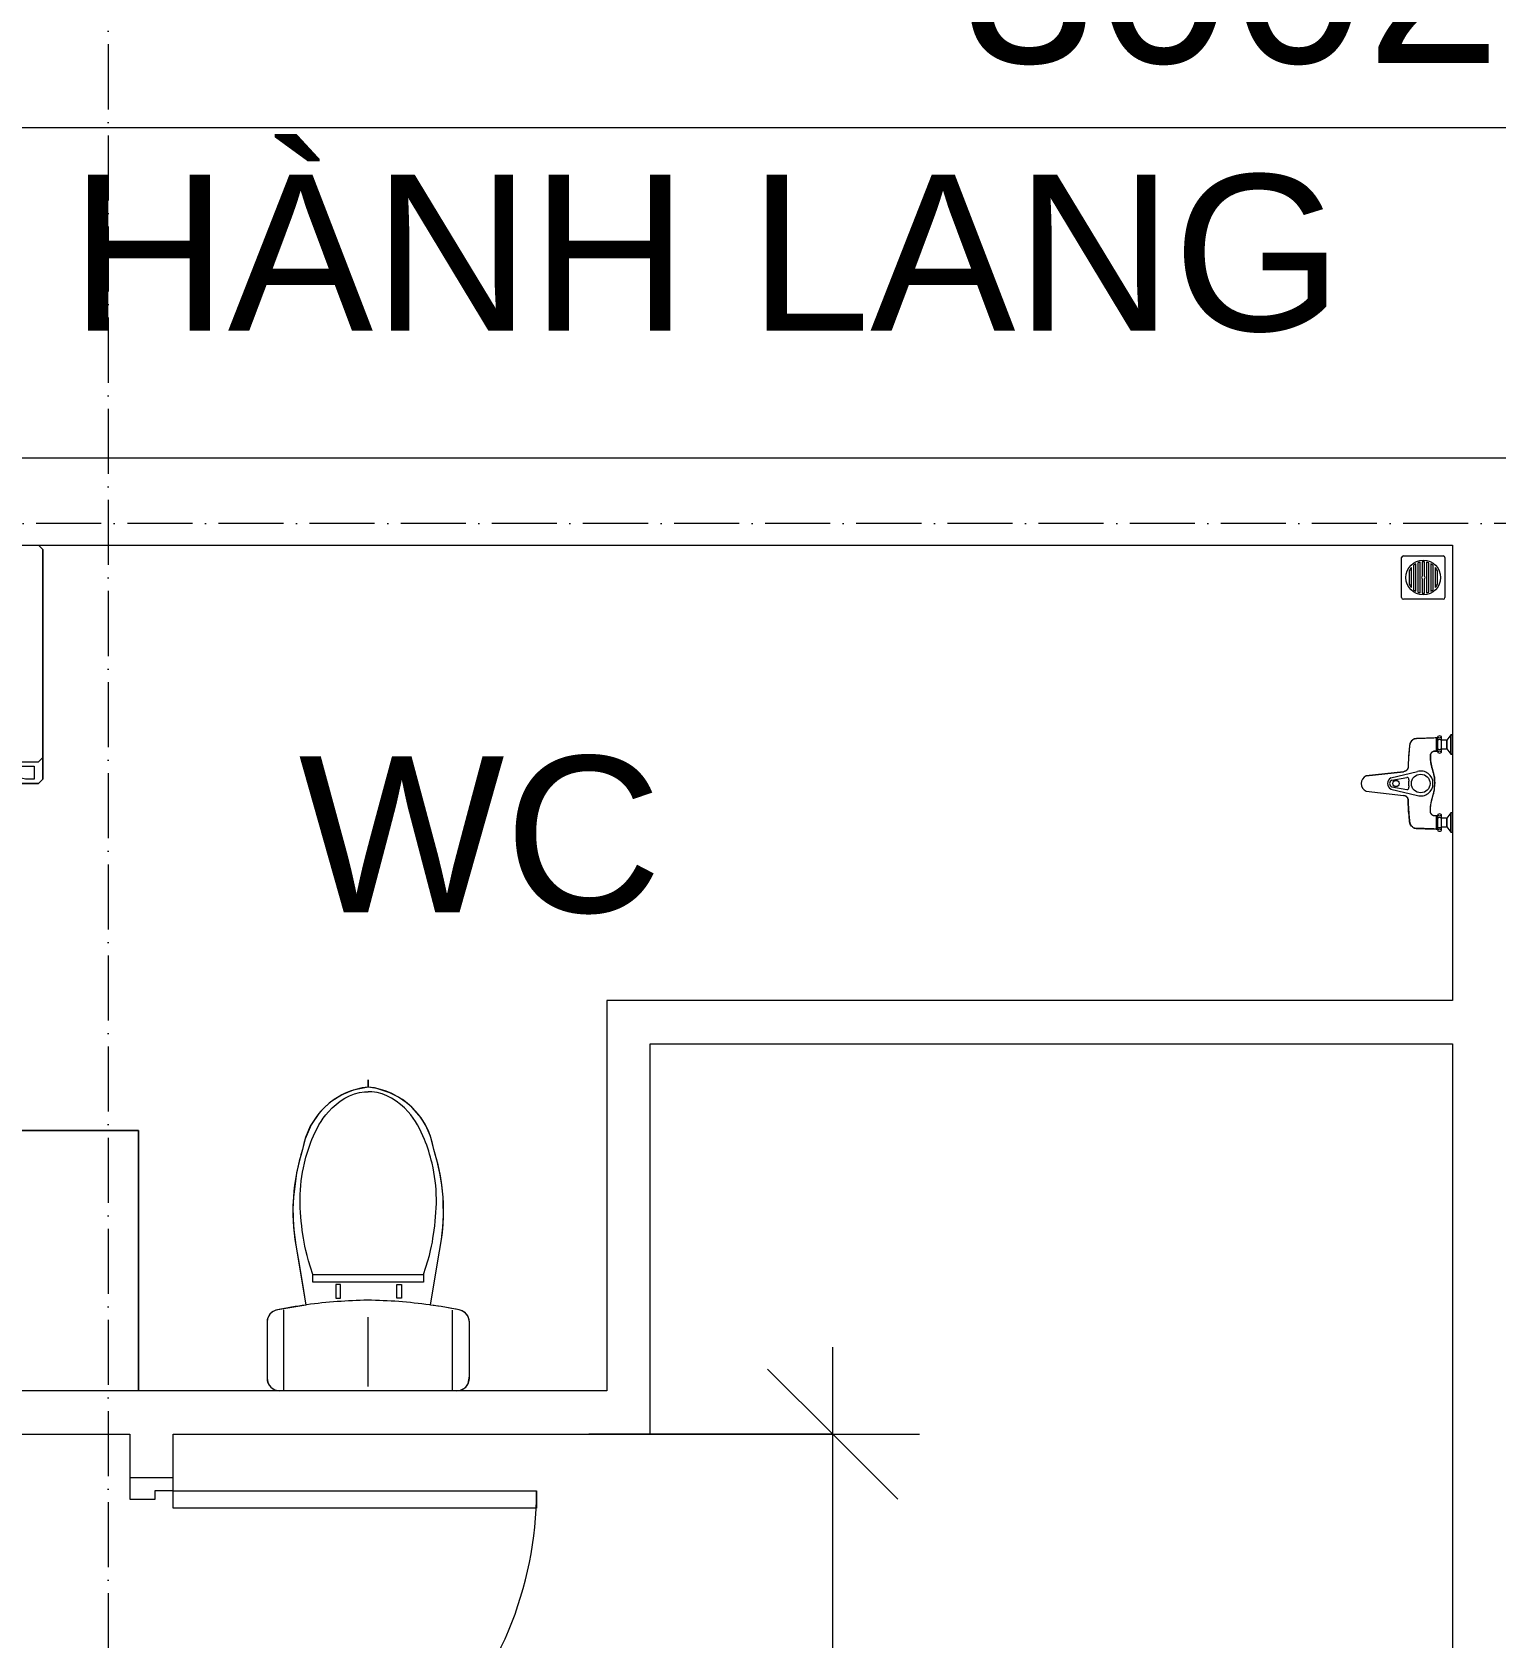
# Model space of a CAD drawing. Header units: millimetres. Extents: x -20215 to 101892, y -17414 to 45470.
# Drawn here: x 10276 to 13651, y 28580 to 32283 of the extents above; entities that cross this region are included whole.
import ezdxf

# ---------------------------------------------------------------- set-up
doc = ezdxf.new("R2010")
doc.units = ezdxf.units.MM
doc.linetypes.add('Grid Line', pattern=[4.2, 3, -0.6, 0, -0.6])
for name, color, linetype, lineweight in [('CHU', 181, 'Continuous', 5), ('CUA', 31, 'Continuous', 9), ('DIM', 1, 'Continuous', 5), ('DIM-200', 1, 'Continuous', 5), ('NET-CAT', 3, 'Continuous', 15), ('THIET BI', 44, 'Continuous', 5), ('THIET-BI', 44, 'Continuous', 5), ('TRUC', 225, 'Continuous', 5)]:
    doc.layers.add(name, color=color, linetype=linetype, lineweight=lineweight)
doc.styles.add('Arial_1', font='arial_0.ttf', dxfattribs={"height": 400})
doc.styles.add('Arial_6', font='arial_0.ttf', dxfattribs={"height": 360})
doc.dimstyles.new('Diagonal_-_2mm_Arial', dxfattribs={"dimscale": 304.8, "dimtxt": 408.10376, "dimasz": 0.984252, "dimexe": 0.656168, "dimexo": 4.593176, "dimgap": 0.098425, "dimtad": 1, "dimdec": 0, "dimzin": 0, "dimdsep": 46, "dimtxsty": 'Arial_1', "dimblk1": 'OBLIQUE', "dimblk2": 'OBLIQUE', "dimsah": 1, "dimcen": 0.09, "dimdle": 0.656168, "dimazin": 0, "dimtfac": 1, "dimtdec": 4, "dimtix": 1, "dimtmove": 0, "dimatfit": 3, "dimfxl": 0, "dimtvp": 1, "dimtolj": 1, "dimtzin": 0, "dimlwd": 9, "dimlwe": 9, "dimarcsym": 0})

# ---------------------------------------------------------------- blocks, each defined once
blk = doc.blocks.new('X-PHEU - X-PHEU-1231512-MẶT BẰNG TẦNG 4')
at = {"layer": 'THIET-BI'}
for p, q in [((25, 29), (25, 121)), ((29, 125), (121, 125)), ((125, 121), (125, 29)), ((42.5, 90.5), (42.5, 59.5)), ((47.5, 51.8), (47.5, 98.2)), ((52.5, 103.1), (52.5, 46.9)), ((57.5, 43.5), (57.5, 106.5)), ((62.5, 108.8), (62.5, 41.2)), ((67.5, 39.8), (67.5, 110.2)), ((72.5, 110.9), (72.5, 78.1)), ((77.5, 78.1), (77.5, 110.9)), ((82.5, 110.2), (82.5, 39.8)), ((87.5, 41.2), (87.5, 108.8)), ((92.5, 106.5), (92.5, 43.5)), ((97.5, 46.9), (97.5, 103.1)), ((102.5, 98.2), (102.5, 51.8)), ((107.5, 59.5), (107.5, 90.5)), ((72.5, 71.9), (72.5, 39.1)), ((77.5, 39.1), (77.5, 71.9)), ((121, 25), (29, 25))]:
    blk.add_line(p, q, dxfattribs=at)
blk.add_circle((75, 75), 40, dxfattribs=at)
for centre, radius, start, end in [((29, 121), 4, 90, 180), ((121, 121), 4, 0, 90), ((75, 75), 36, 139.8082, 154.5256), ((75, 75), 36, 119.0853, 128.6822), ((75, 75), 36, 102.0247, 110.3175), ((75, 75), 4, 128.6822, 231.3178), ((75, 75), 36, 90, 93.9821), ((75, 75), 36, 86.0179, 90), ((75, 75), 4, 308.6822, 51.3178), ((75, 75), 36, 69.6825, 77.9753), ((75, 75), 36, 51.3178, 60.9147), ((75, 75), 36, 25.4744, 40.1918), ((75, 75), 36, 205.4744, 220.1918), ((75, 75), 36, 231.3178, 240.9147), ((75, 75), 36, 249.6825, 257.9753), ((75, 75), 36, 266.0179, 270), ((75, 75), 36, 270, 273.9821), ((75, 75), 36, 282.0247, 290.3175), ((75, 75), 36, 299.0853, 308.6822), ((75, 75), 36, 319.8082, 334.5256), ((29, 29), 4, 180, 270), ((121, 29), 4, 270, 360)]:
    blk.add_arc(centre, radius, start, end, dxfattribs=at)
blk = doc.blocks.new('X-SEN - X-SEN-1305592-MẶT BẰNG TẦNG 4')
at = {"layer": 'THIET-BI'}
for p, q in [((-67.5, 0), (-112.5, 0)), ((-112.5, 0), (-112.5, -3.8)), ((-112.5, 0), (-67.5, 0)), ((-112.5, -3.8), (-112.5, 0)), ((-67.5, -3.8), (-67.5, 0)), ((-67.5, 0), (-67.5, -3.8)), ((112.5, 0), (67.5, 0)), ((67.5, 0), (67.5, -3.8)), ((67.5, 0), (67.5, -3.8)), ((112.5, 0), (67.5, 0)), ((112.5, -3.8), (112.5, 0)), ((112.5, -3.8), (112.5, 0)), ((-112.5, -3.8), (-99.9, -12.6)), ((-67.5, -3.8), (-112.5, -3.8)), ((-112.5, -3.8), (-99.9, -12.6)), ((-99.9, -25.3), (-107.2, -25.3)), ((-72.8, -25.3), (-107.2, -25.3)), ((-107.2, -34.3), (-105.1, -34.3)), ((-107.2, -34.3), (-72.8, -34.3)), ((-105.1, -34.3), (-105.1, -37.2)), ((-105.1, -34.3), (-105.1, -37.2)), ((-74.9, -34.3), (-105.1, -34.3)), ((-99.9, -12.6), (-99.9, -25.3)), ((-99.9, -12.6), (-80.1, -12.6)), ((-80.1, -12.6), (-99.9, -12.6)), ((-99.9, -12.6), (-99.9, -25.3)), ((-80.1, -12.6), (-67.5, -3.8)), ((-80.1, -12.6), (-67.5, -3.8)), ((-80.1, -25.3), (-80.1, -12.6)), ((-80.1, -25.3), (-80.1, -12.6)), ((-72.8, -25.3), (-80.1, -25.3)), ((-74.9, -37.2), (-74.9, -34.3)), ((-74.9, -34.3), (-72.8, -34.3)), ((-74.9, -37.2), (-74.9, -34.3)), ((67.5, -3.8), (80.1, -12.6)), ((112.5, -3.8), (67.5, -3.8)), ((67.5, -3.8), (80.1, -12.6)), ((80.1, -25.3), (72.8, -25.3)), ((107.2, -25.3), (72.8, -25.3)), ((72.8, -34.3), (74.9, -34.3)), ((72.8, -34.3), (107.2, -34.3)), ((74.9, -34.3), (74.9, -37.2)), ((74.9, -34.3), (74.9, -37.2)), ((105.1, -34.3), (74.9, -34.3)), ((80.1, -12.6), (80.1, -25.3)), ((99.9, -12.6), (80.1, -12.6)), ((80.1, -12.6), (99.9, -12.6)), ((99.9, -12.6), (80.1, -12.6)), ((80.1, -12.6), (80.1, -25.3)), ((99.9, -12.6), (112.5, -3.8)), ((99.9, -12.6), (112.5, -3.8)), ((99.9, -25.3), (99.9, -12.6)), ((99.9, -25.3), (99.9, -12.6)), ((107.2, -25.3), (99.9, -25.3)), ((105.1, -37.2), (105.1, -34.3)), ((105.1, -34.3), (107.2, -34.3)), ((105.1, -37.2), (105.1, -34.3)), ((-105.1, -37.2), (-74.9, -37.2)), ((74.9, -37.2), (105.1, -37.2)), ((-12.9, -141.7), (-27.6, -80.8)), ((-7.7, -139.6), (-13.8, -105.5)), ((7.7, -139.6), (13.8, -105.5)), ((12.9, -141.7), (27.6, -80.8)), ((-27.3, -113.1), (-17.5, -199.2)), ((-17.5, -199.2), (-27.3, -113.1)), ((17.5, -199.2), (27.3, -113.1)), ((17.5, -199.2), (27.3, -113.1))]:
    blk.add_line(p, q, dxfattribs=at)
for centre, radius in [((0, -73.2), 21.5), ((0, -130.1), 7.2)]:
    blk.add_circle(centre, radius, dxfattribs=at)
for centre, radius, start, end in [((-102.9, -29.8), 6.9, 148.0246, 211.9754), ((-102.9, -29.8), 6.9, 148.0246, 211.9754), ((-107.2, -27.1), 1.8, 90, 148.0246), ((-107.2, -27.1), 1.8, 90, 148.0246), ((-107.2, -32.5), 1.8, 211.9754, 270), ((-107.2, -32.5), 1.8, 211.9754, 270), ((-112.5, -29.8), 6.9, 319.2845, 40.7155), ((-94.4, -29.8), 6.9, 139.2845, 220.7155), ((-85.4, -29.8), 6.9, 319.2845, 40.7155), ((-67.5, -29.8), 6.9, 139.2845, 220.7155), ((-72.8, -27.1), 1.8, 31.9754, 90), ((-72.8, -27.1), 1.8, 31.9754, 90), ((-72.8, -32.5), 1.8, 270, 328.0246), ((-72.8, -32.5), 1.8, 270, 328.0246), ((-77.1, -29.8), 6.9, 328.0246, 31.9754), ((-77.1, -29.8), 6.9, 328.0246, 31.9754), ((77.1, -29.8), 6.9, 148.0246, 211.9754), ((77.1, -29.8), 6.9, 148.0246, 211.9754), ((72.8, -27.1), 1.8, 90, 148.0246), ((72.8, -27.1), 1.8, 90, 148.0246), ((72.8, -32.5), 1.8, 211.9754, 270), ((72.8, -32.5), 1.8, 211.9754, 270), ((67.5, -29.8), 6.9, 319.2845, 40.7155), ((85.6, -29.8), 6.9, 139.2845, 220.7155), ((94.6, -29.8), 6.9, 319.2845, 40.7155), ((112.5, -29.8), 6.9, 139.2845, 220.7155), ((107.2, -27.1), 1.8, 31.9754, 90), ((107.2, -27.1), 1.8, 31.9754, 90), ((107.2, -32.5), 1.8, 270, 328.0246), ((107.2, -32.5), 1.8, 270, 328.0246), ((102.9, -29.8), 6.9, 328.0246, 31.9754), ((102.9, -29.8), 6.9, 328.0246, 31.9754), ((-0.4, -73.2), 28.3, 89.2517, 195.6693), ((0.4, -73.2), 28.3, 344.3307, 90.7483), ((-9.4, -104.7), 4.5, 74.0703, 190.1556), ((-0.4, -73.2), 28.3, 254.0703, 270.7483), ((0.4, -73.2), 28.3, 269.2517, 285.9297), ((9.4, -104.7), 4.5, 349.8444, 105.9297), ((0, -134.7), 14.7, 208.4144, 331.5856), ((0, -136.6), 8.24, 201.1294, 338.8706), ((0, -191), 19.3, 205.0481, 334.9519), ((0, -191), 19.3, 205.0481, 334.9519)]:
    blk.add_arc(centre, radius, start, end, dxfattribs=at)
for points, knots in [([(-105.1, -37.2), (-105.1, -39.1), (-104.9, -42.9), (-104.7, -48.5), (-104.5, -54.2), (-104.2, -61.7), (-103.9, -68.4), (-103.8, -73.6), (-103.7, -75.5), (-103.7, -76.7), (-103.6, -77.6), (-103.6, -78.6), (-103.6, -79.8), (-103.6, -81), (-103.5, -81.8), (-103.5, -82.3), (-103.5, -82.6), (-103.4, -83), (-103.4, -83.5), (-103.3, -84.3), (-103.2, -85.5), (-103.1, -86.6), (-102.8, -87.6), (-102.6, -88.2), (-102.3, -88.9), (-101.9, -89.7), (-101.3, -90.8), (-100.6, -91.7), (-100, -92.5), (-99, -93.6), (-97.8, -94.7), (-96.2, -95.8), (-95, -96.6), (-93.7, -97.2), (-92.4, -97.7), (-91.2, -98.1), (-90.3, -98.4), (-89.6, -98.5), (-88.9, -98.7), (-88, -98.8), (-86.8, -99), (-85.6, -99.1), (-84.7, -99.1), (-84, -99.2), (-83.3, -99.3), (-82.3, -99.4), (-81.2, -99.5), (-79.7, -99.6), (-77.9, -99.8), (-75.5, -100), (-72.8, -100.2), (-70, -100.5), (-66.3, -100.8), (-61.6, -101.2), (-56, -101.5), (-51.7, -101.8), (-48.8, -101.9), (-47.3, -101.9), (-46.1, -101.9), (-45.1, -102), (-44.4, -102), (-43.6, -102), (-42.6, -102), (-41.4, -102), (-40.1, -102), (-39.3, -102.1), (-38.8, -102.1), (-38.5, -102.2), (-38.1, -102.2), (-37.6, -102.3), (-36.8, -102.4), (-35.6, -102.6), (-34.3, -103), (-33.2, -103.5), (-32.5, -104), (-31.7, -104.6), (-30.5, -105.7), (-29, -107.6), (-27.9, -110.1), (-27.4, -112), (-27.3, -113.1)], [0, 0, 0, 0, 0.041667, 0.083333, 0.125, 0.166667, 0.25, 0.270833, 0.28125, 0.291667, 0.296875, 0.302083, 0.3125, 0.322917, 0.328125, 0.330729, 0.333333, 0.335938, 0.338542, 0.34375, 0.354167, 0.364583, 0.369792, 0.375, 0.380208, 0.385417, 0.395833, 0.40625, 0.411458, 0.416667, 0.4375, 0.447917, 0.458333, 0.46875, 0.479167, 0.489583, 0.494792, 0.5, 0.505208, 0.510417, 0.520833, 0.53125, 0.536458, 0.541667, 0.546875, 0.552083, 0.5625, 0.572917, 0.583333, 0.604167, 0.625, 0.645833, 0.666667, 0.708333, 0.75, 0.791667, 0.802083, 0.8125, 0.822917, 0.828125, 0.833333, 0.838542, 0.84375, 0.854167, 0.864583, 0.869792, 0.872396, 0.875, 0.877604, 0.880208, 0.885417, 0.895833, 0.90625, 0.916667, 0.921875, 0.927083, 0.9375, 0.958333, 0.979167, 1, 1, 1, 1]), ([(-105.1, -37.2), (-104.5, -52.3), (-103.9, -68.7), (-103.3, -87.5), (-99.6, -93.9), (-92.4, -98.5), (-72.6, -100.1), (-54, -102.2), (-33.9, -102), (-28.7, -107.4), (-27.8, -111), (-27.3, -113.1)], [0, 0, 0, 0, 45.441328, 49.333631, 56.110562, 66.562664, 73.682324, 114.966912, 125.570438, 129.900151, 136.284558, 136.284558, 136.284558, 136.284558]), ([(0, -41), (-2, -40.9), (-5.6, -40.9), (-10.3, -41.2), (-14.4, -41.6), (-18, -42.2), (-21.2, -42.9), (-24.2, -43.7), (-27.1, -44.6), (-30, -45.4), (-32.9, -46.3), (-35.8, -47.2), (-38.8, -47.9), (-41.8, -48.6), (-45.1, -49.2), (-48.4, -49.8), (-51.8, -50.2), (-54.8, -50.5), (-56.9, -50.7), (-58.1, -50.8), (-59, -50.9), (-59.9, -51), (-60.8, -51), (-61.7, -51), (-62.4, -51), (-63, -51), (-63.6, -51), (-64.4, -50.9), (-65.1, -50.8), (-65.7, -50.7), (-66.1, -50.6), (-66.5, -50.5), (-67.1, -50.4), (-68.1, -50.1), (-69.1, -49.6), (-70.1, -49), (-71.1, -48.3), (-72, -47.4), (-72.8, -46.6), (-73.3, -45.8), (-73.8, -45.1), (-74.1, -44.3), (-74.4, -43.5), (-74.6, -42.6), (-74.7, -41.9), (-74.8, -41.3), (-74.8, -40.9), (-74.9, -40.4), (-74.9, -39.8), (-74.9, -38.8), (-74.9, -37.9), (-74.9, -37.2)], [0, 0, 0, 0, 0.041667, 0.083333, 0.125, 0.166667, 0.208333, 0.25, 0.291667, 0.333333, 0.375, 0.416667, 0.458333, 0.5, 0.541667, 0.583333, 0.625, 0.666667, 0.6875, 0.697917, 0.708333, 0.71875, 0.729167, 0.739583, 0.75, 0.755208, 0.760417, 0.770833, 0.78125, 0.786458, 0.791667, 0.796875, 0.802083, 0.8125, 0.833333, 0.84375, 0.854167, 0.875, 0.885417, 0.895833, 0.90625, 0.916667, 0.927083, 0.9375, 0.947917, 0.953125, 0.958333, 0.963542, 0.96875, 0.979167, 1, 1, 1, 1]), ([(-74.9, -37.2), (-74.9, -39.9), (-75, -44.9), (-67.9, -51.6), (-55.3, -50.7), (-39.4, -48.7), (-24.4, -43.4), (-11.8, -40.7), (0, -41)], [0, 0, 0, 0, 8.475038, 15.961674, 29.255673, 47.963091, 70.422589, 93.837243, 93.837243, 93.837243, 93.837243]), ([(74.9, -37.2), (74.9, -37.9), (74.9, -38.8), (74.9, -39.8), (74.9, -40.4), (74.8, -40.9), (74.8, -41.3), (74.7, -41.9), (74.6, -42.6), (74.4, -43.3), (74.3, -43.9), (74.1, -44.4), (73.8, -45.1), (73.3, -45.8), (72.8, -46.6), (72, -47.4), (71.1, -48.3), (70.1, -49), (69.1, -49.6), (68.1, -50.1), (67.1, -50.4), (66.5, -50.5), (66.1, -50.6), (65.7, -50.7), (65.1, -50.8), (64.4, -50.9), (63.5, -51), (62.7, -51), (62.1, -51), (61.5, -51), (60.8, -51), (59.9, -51), (59, -50.9), (58.1, -50.8), (56.9, -50.7), (54.8, -50.5), (51.8, -50.2), (47.2, -49.6), (41.8, -48.7), (36.8, -47.4), (32.9, -46.3), (30, -45.4), (27.1, -44.6), (24.2, -43.7), (21.2, -42.9), (18, -42.2), (14.4, -41.6), (10.3, -41.2), (5.6, -40.9), (2, -40.9), (0, -41)], [0, 0, 0, 0, 0.020833, 0.03125, 0.036458, 0.041667, 0.046875, 0.052083, 0.0625, 0.072917, 0.078125, 0.083333, 0.09375, 0.104167, 0.114583, 0.125, 0.145833, 0.15625, 0.166667, 0.1875, 0.197917, 0.203125, 0.208333, 0.213542, 0.21875, 0.229167, 0.239583, 0.25, 0.255208, 0.260417, 0.270833, 0.28125, 0.291667, 0.302083, 0.3125, 0.333333, 0.375, 0.416667, 0.5, 0.583333, 0.625, 0.666667, 0.708333, 0.75, 0.791667, 0.833333, 0.875, 0.916667, 0.958333, 1, 1, 1, 1]), ([(74.9, -37.2), (74.9, -39.9), (75, -44.9), (67.9, -51.6), (55.3, -50.7), (39.4, -48.7), (24.4, -43.4), (11.8, -40.7), (0, -41)], [0, 0, 0, 0, 8.475038, 15.961674, 29.255673, 47.963091, 70.422589, 93.837243, 93.837243, 93.837243, 93.837243]), ([(27.3, -113.1), (27.4, -112), (27.9, -110.1), (29, -107.6), (30.5, -105.7), (31.7, -104.6), (32.5, -104), (33.2, -103.5), (34.3, -103), (35.6, -102.6), (36.8, -102.4), (37.6, -102.3), (38.1, -102.2), (38.5, -102.2), (38.8, -102.1), (39.3, -102.1), (40.1, -102), (41.4, -102), (42.6, -102), (43.6, -102), (44.4, -102), (45.1, -102), (46.1, -101.9), (47.3, -101.9), (48.8, -101.9), (51.7, -101.8), (57.9, -101.4), (65.3, -100.9), (72.8, -100.2), (76.9, -99.8), (79.7, -99.6), (81.2, -99.5), (82.3, -99.4), (83.3, -99.3), (84, -99.2), (84.7, -99.1), (85.6, -99.1), (86.8, -99), (88, -98.8), (88.9, -98.7), (89.6, -98.5), (90.3, -98.4), (91.2, -98.1), (92.4, -97.7), (93.7, -97.2), (95, -96.6), (96.2, -95.8), (97.8, -94.7), (99.2, -93.4), (100.4, -91.9), (101.3, -90.8), (101.9, -89.7), (102.3, -88.9), (102.6, -88.2), (102.8, -87.6), (103.1, -86.6), (103.2, -85.5), (103.3, -84.3), (103.4, -83.5), (103.4, -83), (103.5, -82.6), (103.5, -82.3), (103.5, -81.8), (103.6, -81), (103.6, -79.8), (103.6, -78.6), (103.6, -77.6), (103.7, -76.7), (103.7, -75.5), (103.8, -73.6), (103.9, -70.3), (104.1, -65.5), (104.5, -54.2), (104.8, -44.8), (105.1, -37.2)], [0, 0, 0, 0, 0.020833, 0.041667, 0.0625, 0.072917, 0.078125, 0.083333, 0.09375, 0.104167, 0.114583, 0.119792, 0.122396, 0.125, 0.127604, 0.130208, 0.135417, 0.145833, 0.15625, 0.161458, 0.166667, 0.171875, 0.177083, 0.1875, 0.197917, 0.208333, 0.25, 0.333333, 0.375, 0.416667, 0.427083, 0.4375, 0.447917, 0.453125, 0.458333, 0.463542, 0.46875, 0.479167, 0.489583, 0.494792, 0.5, 0.505208, 0.510417, 0.520833, 0.53125, 0.541667, 0.552083, 0.5625, 0.583333, 0.59375, 0.604167, 0.614583, 0.619792, 0.625, 0.630208, 0.635417, 0.645833, 0.65625, 0.661458, 0.664062, 0.666667, 0.669271, 0.671875, 0.677083, 0.6875, 0.697917, 0.703125, 0.708333, 0.71875, 0.729167, 0.75, 0.791667, 0.833333, 1, 1, 1, 1]), ([(105.1, -37.2), (104.5, -52.3), (103.9, -68.7), (103.3, -87.5), (99.6, -93.9), (92.4, -98.5), (72.6, -100.1), (54, -102.2), (33.9, -102), (28.7, -107.4), (27.8, -111), (27.3, -113.1)], [0, 0, 0, 0, 45.441328, 49.333631, 56.110562, 66.562664, 73.682324, 114.966912, 125.570438, 129.900151, 136.284558, 136.284558, 136.284558, 136.284558])]:
    blk.add_open_spline(points, degree=3, knots=knots, dxfattribs=at)
blk = doc.blocks.new('CUA PHONG NGU - Type 1-1365721-MẶT BẰNG TẦNG 4')
at = {"layer": 'CUA'}
for p, q in [((-317.5, 890.3), (-277.5, 890.3)), ((-317.5, 52.3), (-317.5, 890.3)), ((-277.5, 890.3), (-277.5, 52.3)), ((-277.5, 52.3), (-317.5, 52.3))]:
    blk.add_line(p, q, dxfattribs=at)
at = {"layer": 'CUA', "lineweight": 5}
for p, q in [((-318.5, 52.3), (-348.5, 52.3)), ((-318.5, 11.3), (-318.5, 52.3)), ((551.5, 52.3), (521.5, 52.3)), ((521.5, 52.3), (521.5, 11.3)), ((-298.5, 11.3), (-318.5, 11.3)), ((-298.5, -47.7), (-298.5, 11.3)), ((521.5, 11.3), (501.5, 11.3)), ((501.5, 11.3), (501.5, -47.7)), ((-348.5, -47.7), (-298.5, -47.7)), ((501.5, -47.7), (551.5, -47.7))]:
    blk.add_line(p, q, dxfattribs=at)
blk.add_arc((-317.5, 52.3), 838, 359.5, 90, dxfattribs=at)
blk = doc.blocks.new('X-LA2 - X-LA-1837208-MẶT BẰNG TẦNG 4')
at = {"layer": 'THIET-BI'}
for p, q in [((-500, 0), (-500, -600)), ((-500, -600), (-500, 0)), ((-500, -600), (500, -600)), ((500, -600), (-500, -600))]:
    blk.add_line(p, q, dxfattribs=at)
for radius in [225, 185, 17]:
    blk.add_circle((0, -300), radius, dxfattribs=at)
blk = doc.blocks.new('X-XI1 - X-XI-V14-MẶT BẰNG TẦNG 4')
at = {"layer": 'THIET-BI'}
for p, q in [((194.6, 0), (194.6, -186.1)), ((215, -2.1), (204.3, 0)), ((-230.6, -16.8), (-233.2, -33.2)), ((-233.2, -29), (-233.2, -157.9)), ((-233.2, -29), (-233.2, -157.9)), ((-233.2, -33.2), (-233.2, -45)), ((-227.9, -12.2), (-230.6, -16.8)), ((-222, -6.1), (-227.9, -12.2)), ((-212.4, -1.2), (-222, -6.1)), ((-204.3, 0), (-212.4, -1.2)), ((-194.6, 0), (-194.6, -185.7)), ((0, -9.4), (0, -169.7)), ((219.3, -4.2), (215, -2.1)), ((224.8, -8.5), (219.3, -4.2)), ((227.7, -12), (224.8, -8.5)), ((231.6, -19.3), (227.7, -12)), ((233.2, -29), (231.6, -19.3)), ((233.2, -157.9), (233.2, -29)), ((233.2, -157.9), (233.2, -29)), ((233.2, -157.9), (233.2, -29)), ((-233.2, -45), (-233.2, -157.9)), ((-233.2, -157.9), (-232.9, -162.1)), ((-232.9, -162.1), (-231, -169.1)), ((-231, -169.1), (-228, -174.5)), ((-228, -174.5), (-224.2, -178.9)), ((-224.2, -178.9), (-216.9, -183.9)), ((-216.9, -183.9), (-209.4, -186.4)), ((212.9, -185.5), (220.8, -181.7)), ((220.8, -181.7), (226.5, -176.5)), ((226.5, -176.5), (231.9, -166.7)), ((231.9, -166.7), (233.2, -157.9)), ((-209.4, -186.4), (-202.4, -187.7)), ((-202.4, -187.7), (-192, -189.7)), ((-192, -189.7), (-184.2, -191.1)), ((-184.2, -191.1), (-168, -193.8)), ((-168, -193.8), (-149.9, -196.6)), ((-143.8, -197.5), (-166.7, -335.2)), ((-143.8, -197.5), (-166.7, -335.2)), ((-147.8, -221.1), (-155.3, -266.3)), ((-149.9, -196.6), (-143.8, -197.5)), ((-143.8, -197.5), (-147.8, -221.1)), ((-76.6, -213.5), (-66.1, -213.5)), ((-76.6, -245), (-76.6, -213.5)), ((-66.1, -213.5), (-66.1, -245)), ((64, -213.5), (64, -245)), ((74.4, -213.5), (64, -213.5)), ((74.4, -245), (74.4, -213.5)), ((143.8, -197.5), (212.9, -185.5)), ((166.7, -335.2), (143.8, -197.5)), ((166.7, -335.2), (143.8, -197.5)), ((146.9, -216.1), (143.8, -197.5)), ((151.8, -245.3), (146.9, -216.1)), ((-127.7, -249.9), (127.7, -249.9)), ((-127.7, -267.8), (-127.7, -249.9)), ((-66.1, -245), (-76.6, -245)), ((64, -245), (74.4, -245)), ((127.7, -249.9), (127.7, -267.8)), ((157.2, -277.8), (151.8, -245.3)), ((-157.7, -280.9), (-161.5, -303.8)), ((-155.3, -266.3), (-157.7, -280.9)), ((-8.6, -267.8), (-127.7, -267.8)), ((127.7, -267.8), (-8.6, -267.8)), ((161.7, -304.9), (157.2, -277.8)), ((-164.6, -322), (-168.9, -349)), ((-161.5, -303.8), (-164.6, -322)), ((166.7, -335.2), (161.7, -304.9)), ((-171, -365.1), (-172.5, -383)), ((-168.9, -349), (-171, -365.1)), ((171.6, -371), (166.7, -335.2)), ((-172.5, -383), (-173.5, -402.2)), ((-173.5, -402.2), (-173.1, -436.1)), ((173.2, -395.8), (171.6, -371)), ((173.5, -426.5), (173.2, -395.8)), ((-173.1, -436.1), (-172.5, -446.5)), ((172.5, -446.5), (173.5, -426.5)), ((-172.5, -446.5), (-169.6, -474.8)), ((-169.6, -474.8), (-166.5, -495.3)), ((165.2, -502.3), (172.5, -446.5)), ((-166.5, -495.3), (-161.1, -520.9)), ((161.7, -518.5), (165.2, -502.3)), ((-161.1, -520.9), (-151.4, -555.9)), ((151.4, -555.9), (155.1, -543.7)), ((155.1, -543.7), (161.7, -518.5)), ((-151.4, -555.9), (-143.5, -587)), ((-143.5, -587), (-131.8, -612.8)), ((131.6, -613.2), (145.5, -581)), ((145.5, -581), (151.4, -555.9)), ((-131.8, -612.8), (-121.7, -628.9)), ((-121.7, -628.9), (-100.2, -653.8)), ((114.1, -638.9), (131.6, -613.2)), ((-100.2, -653.8), (-87.5, -664.8)), ((-87.5, -664.8), (-69.9, -676.9)), ((60.8, -681.9), (86, -665.9)), ((86, -665.9), (100.2, -653.8)), ((100.2, -653.8), (114.1, -638.9)), ((-69.9, -676.9), (-49.6, -687.2)), ((-49.6, -687.2), (-19.9, -696.9)), ((-19.9, -696.9), (0, -700.2)), ((0, -700.2), (34.6, -692.9)), ((0, -700.2), (0, -702.7)), ((0, -712.5), (0, -700.2)), ((0, -700.3), (0, -710.2)), ((0, -702.7), (0, -715.9)), ((34.6, -692.9), (60.8, -681.9)), ((0, -710.2), (0, -716.9)), ((0, -717.2), (0, -712.5)), ((0, -716.9), (0, -717.2))]:
    blk.add_line(p, q, dxfattribs=at)
for centre, radius, start, end in [((204.3, -29), 29, 360, 90), ((204.3, -29), 29, 0, 90), ((-204.3, -29), 29, 90, 180), ((-204.3, -29), 29, 90, 180), ((-204.3, -157.9), 29, 180, 259.8599), ((-204.3, -157.9), 29, 180, 259.8599), ((204.3, -157.9), 29, 280.1401, 360), ((204.3, -157.9), 29, 280.1401, 0), ((18.1, 960), 1168.8, 258.7762, 262.0348), ((18.1, 960), 1168.8, 258.7762, 262.0348), ((18.1, 960), 1168.8, 262.1447, 269.1633), ((-16, 957.7), 1166.4, 270.8375, 277.7683), ((-18.1, 960), 1168.8, 277.9652, 281.2238), ((-18.1, 960), 1168.8, 277.9652, 281.2238), ((287.1, -414.4), 460.7, 170.0941, 197.8856), ((287.1, -414.4), 460.7, 170.0941, 197.8856), ((-287.1, -414.4), 460.7, 342.1144, 9.9059), ((-287.1, -414.4), 460.7, 342.1144, 9.9059), ((18.2, -529.6), 171.6, 188.8267, 263.9098), ((18.2, -529.6), 171.6, 188.8267, 263.9098), ((-18.2, -529.6), 171.6, 276.0902, 351.1733), ((-18.2, -529.6), 171.6, 276.0902, 351.1733)]:
    blk.add_arc(centre, radius, start, end, dxfattribs=at)
for points in [[(-127.7, -267.8), (-143.4, -315.6), (-152.2, -364.8), (-160.3, -442.2), (-151, -516.8), (-129.6, -585.3), (-93.5, -652), (-37.5, -689.3), (-2.9, -689.4), (0, -689.4)], [(127.7, -267.8), (143.4, -315.6), (152.2, -364.8), (160.3, -442.2), (151, -516.8), (129.6, -585.3), (93.5, -652), (37.5, -689.3), (2.9, -689.4), (0, -689.4)]]:
    blk.add_open_spline(points, degree=3, knots=[12.724379, 12.724379, 12.724379, 12.724379, 75.096459, 151.912755, 228.70098, 282.501534, 351.034079, 439.49288, 447.51098, 447.51098, 447.51098, 447.51098], dxfattribs=at)
blk = doc.blocks.new('X-MAY GIAT - X-MAY GIAT-V28-MẶT BẰNG TẦNG 4')
at = {"layer": 'THIET BI'}
for p, q in [((-290, 0), (-300, -10)), ((-300, -10), (-290, 0)), ((300, -10), (290, 0)), ((290, 0), (300, -10)), ((-300, -10), (-300, -540)), ((-300, -540), (-300, -10)), ((300, -540), (300, -10)), ((300, -10), (300, -540)), ((-300, -490), (-290, -500)), ((-290, -500), (290, -500)), ((-250, -510), (-250, -540)), ((-140, -510), (-250, -510)), ((-140, -540), (-140, -510)), ((160, -510), (280, -510)), ((160, -540), (160, -510)), ((280, -510), (280, -540)), ((290, -500), (300, -490)), ((-300, -540), (-290, -550)), ((-290, -550), (-300, -540)), ((-290, -550), (-190, -550)), ((-190, -550), (-290, -550)), ((-250, -540), (-140, -540)), ((-190, -550), (-200, -560)), ((-200, -560), (-190, -550)), ((190, -550), (-190, -550)), ((-20, -530), (-20, -525)), ((0, -520), (0, -525)), ((20, -530), (20, -525)), ((180, -540), (160, -540)), ((200, -560), (190, -550)), ((190, -550), (290, -550)), ((190, -550), (200, -560)), ((290, -550), (190, -550)), ((280, -540), (260, -540)), ((290, -550), (300, -540)), ((300, -540), (290, -550)), ((-200, -560), (-200, -580)), ((-200, -580), (-200, -560)), ((-200, -580), (-190, -590)), ((-190, -590), (-200, -580)), ((-190, -590), (190, -590)), ((190, -590), (-190, -590)), ((190, -590), (200, -580)), ((200, -580), (190, -590)), ((200, -580), (200, -560)), ((200, -560), (200, -580))]:
    blk.add_line(p, q, dxfattribs=at)
blk.add_arc((220, -697.5), 162.5, 75.75, 104.25, dxfattribs=at)
for centre, major_axis in [((-120, -512.5), (5, 0)), ((-100, -512.5), (5, 0)), ((-80, -512.5), (5, 0)), ((-60, -512.5), (-5, 0)), ((-120, -522.5), (5, 0)), ((-120, -532.5), (5, 0)), ((-100, -522.5), (5, 0)), ((-100, -532.5), (5, 0)), ((-80, -522.5), (5, 0)), ((-80, -532.5), (5, 0)), ((-60, -522.5), (-5, 0)), ((-60, -532.5), (-5, 0)), ((0, -530), (-20, 0))]:
    blk.add_ellipse(centre, major_axis=major_axis, ratio=0.5, dxfattribs=at)
blk.add_ellipse((0, -525), major_axis=(-20, 0), ratio=0.5, start_param=3.141593, end_param=6.283185, dxfattribs=at)
blk = doc.blocks.new('DIMBLOCK55-MẶT BẰNG TẦNG 4')
at = {"layer": 'DIM-200', "lineweight": 9, "transparency": 16777216}
for p, q in [((28200.5, 32689.9), (28200.5, 31862.4)), ((28200.5, 32062.4), (28200.5, 32689.9)), ((-1824.5, 30874.5), (-1824.5, 32262.4)), ((-1824.5, 32062.4), (-1674.5, 32212.4)), ((28200.5, 32062.4), (28350.5, 32212.4)), ((-2024.5, 32062.4), (28200.5, 32062.4)), ((-1824.5, 32062.4), (-1974.5, 31912.4)), ((-1824.5, 32062.4), (-1824.5, 30874.5)), ((28200.5, 32062.4), (28050.5, 31912.4))]:
    blk.add_line(p, q, dxfattribs=at)
at = {"layer": 'DIM-200', "color": 0, "lineweight": 9, "transparency": 16777216, "insert": (12418.9, 32611.7), "char_height": 400, "width": 1845.885, "attachment_point": 1, "line_spacing_factor": 0.941778, "style": 'Arial_1'}
blk.add_mtext('30025', dxfattribs=at)
blk = doc.blocks.new('_Oblique')
at = {"color": 0, "linetype": 'ByBlock', "lineweight": -2}
blk.add_line((-0.5, -0.5), (0.5, 0.5), dxfattribs=at)
blk = doc.blocks.new('DIMBLOCK67-MẶT BẰNG TẦNG 4')
at = {"layer": 'DIM-200', "lineweight": 9, "transparency": 16777216}
for p, q in [((12121.4, 23999.9), (12121.4, 29249.9)), ((12121.4, 29049.9), (11971.4, 29199.9)), ((11559.2, 29049.9), (12321.4, 29049.9)), ((12121.4, 29049.9), (11559.2, 29049.9)), ((12121.4, 29049.9), (12271.4, 28899.9)), ((12121.4, 24199.9), (11971.4, 24349.9)), ((13309.3, 24199.9), (11921.4, 24199.9)), ((12121.4, 24199.9), (12271.4, 24049.9)), ((12121.4, 24199.9), (13309.3, 24199.9))]:
    blk.add_line(p, q, dxfattribs=at)
at = {"layer": 'DIM-200', "color": 0, "lineweight": 9, "transparency": 16777216, "insert": (11572.1, 26009.6), "char_height": 400, "width": 1476.708, "attachment_point": 1, "rotation": 90, "line_spacing_factor": 0.941778, "style": 'Arial_1'}
blk.add_mtext('4850', dxfattribs=at)

msp = doc.modelspace()

# ---------------------------------------------------------------- linework, layer by layer
at = {"layer": 'NET-CAT'}
for p, q in [((17300.5, 31299.9), (8050.5, 31299.9)), ((9300.5, 31099.9), (13550.5, 31099.9)), ((13550.5, 31099.9), (13550.5, 30049.9)), ((11600.5, 30049.9), (11600.5, 29149.9)), ((13550.5, 30049.9), (11600.5, 30049.9)), ((11700.5, 29049.9), (11700.5, 29949.9)), ((11700.5, 29949.9), (13550.5, 29949.9)), ((13550.5, 29949.9), (13550.5, 24199.9)), ((11600.5, 29149.9), (9520.5, 29149.9)), ((9420.5, 29049.9), (10500.5, 29049.9)), ((10500.5, 29049.9), (10500.5, 28949.9)), ((10600.5, 29049.9), (11700.5, 29049.9)), ((10600.5, 28949.9), (10600.5, 29049.9)), ((10500.5, 28949.9), (10600.5, 28949.9))]:
    msp.add_line(p, q, dxfattribs=at)
at = {"layer": 'TRUC', "linetype": 'Grid Line', "ltscale": 50}
for p, q in [((10450.5, 43599.9), (10450.5, -4500.1)), ((43000.5, 31149.9), (-14407, 31149.9))]:
    msp.add_line(p, q, dxfattribs=at)

# ---------------------------------------------------------------- block references
at = {"layer": 'CUA', "rotation": 270}
msp.add_blockref('CUA PHONG NGU - Type 1-1365721-MẶT BẰNG TẦNG 4', (10548.3, 28601.4), dxfattribs=at)
at = {"layer": 'THIET BI'}
msp.add_blockref('X-MAY GIAT - X-MAY GIAT-V28-MẶT BẰNG TẦNG 4', (10000.4, 31099.9), dxfattribs=at)
at = {"layer": 'THIET-BI'}
msp.add_blockref('X-PHEU - X-PHEU-1231512-MẶT BẰNG TẦNG 4', (13408.2, 30949.9), dxfattribs=at)
for name, p, rotation in [('X-SEN - X-SEN-1305592-MẶT BẰNG TẦNG 4', (13550.4, 30550), 269.9999999999997), ('X-XI1 - X-XI-V14-MẶT BẰNG TẦNG 4', (11050.5, 29149.9), 180), ('X-LA2 - X-LA-1837208-MẶT BẰNG TẦNG 4', (10020.5, 29149.9), 180)]:
    msp.add_blockref(name, p, dxfattribs=dict(at, rotation=rotation))

# ---------------------------------------------------------------- texts
at = {"layer": 'CHU', "color": 7, "char_height": 360, "attachment_point": 1, "line_spacing_factor": 0.936439, "style": 'Arial_6'}
for s, insert, width in [('\\pt2540.0016,5079.9996,7620.0012,10159.9992,12700.0008,15239.9988,17780.0004,20319.9984,22860,25400.0016,27939.9996,30480.0012,33019.9992,35560.0008,38099.9988,40640.0004,43179.9984,45720,48260.0016,50799.9996,53340.0012,55879.9992,58420.0008,60959.9988,63500.0004,66039.9984,68580,71120.0016,73659.9996,76200.0012,78739.9992,81280.0008;HÀNH LANG', (10363.4, 31953.9), 2926.98), ('\\pt2540.0016,5079.9996,7620.0012,10159.9992,12700.0008,15239.9988,17780.0004,20319.9984,22860,25400.0016,27939.9996,30480.0012,33019.9992,35560.0008,38099.9988,40640.0004,43179.9984,45720,48260.0016,50799.9996,53340.0012,55879.9992,58420.0008,60959.9988,63500.0004,66039.9984,68580,71120.0016,73659.9996,76200.0012,78739.9992,81280.0008;WC', (10890, 30612.9), 882.74)]:
    msp.add_mtext(s, dxfattribs=dict(at, insert=insert, width=width))

# ---------------------------------------------------------------- dimensions: what is measured, and where the dimension line sits
at = {"layer": 'DIM', "lineweight": 9}
dim = msp.add_linear_dim(base=(28200.5, 32062.4), p1=(-1824.5, 32274.5), p2=(28200.5, 31289.9), dimstyle='Diagonal_-_2mm_Arial', override={"dimpost": '<>', "dimfxl": 30041.139016}, dxfattribs=at)
dim.commit()
dim.dimension.update_dxf_attribs({"geometry": 'DIMBLOCK55-MẶT BẰNG TẦNG 4', "text_midpoint": (13188, 32296.8)})
dim = msp.add_linear_dim(base=(12121.4, 29049.9), p1=(11909.3, 24199.9), p2=(10159.2, 29049.9), angle=90, dimstyle='Diagonal_-_2mm_Arial', override={"dimpost": '<>', "dimfxl": 5156.077575}, dxfattribs=at)
dim.commit()
dim.dimension.update_dxf_attribs({"geometry": 'DIMBLOCK67-MẶT BẰNG TẦNG 4', "text_midpoint": (11887.2, 26624.9)})

doc.saveas('drawing.dxf')
